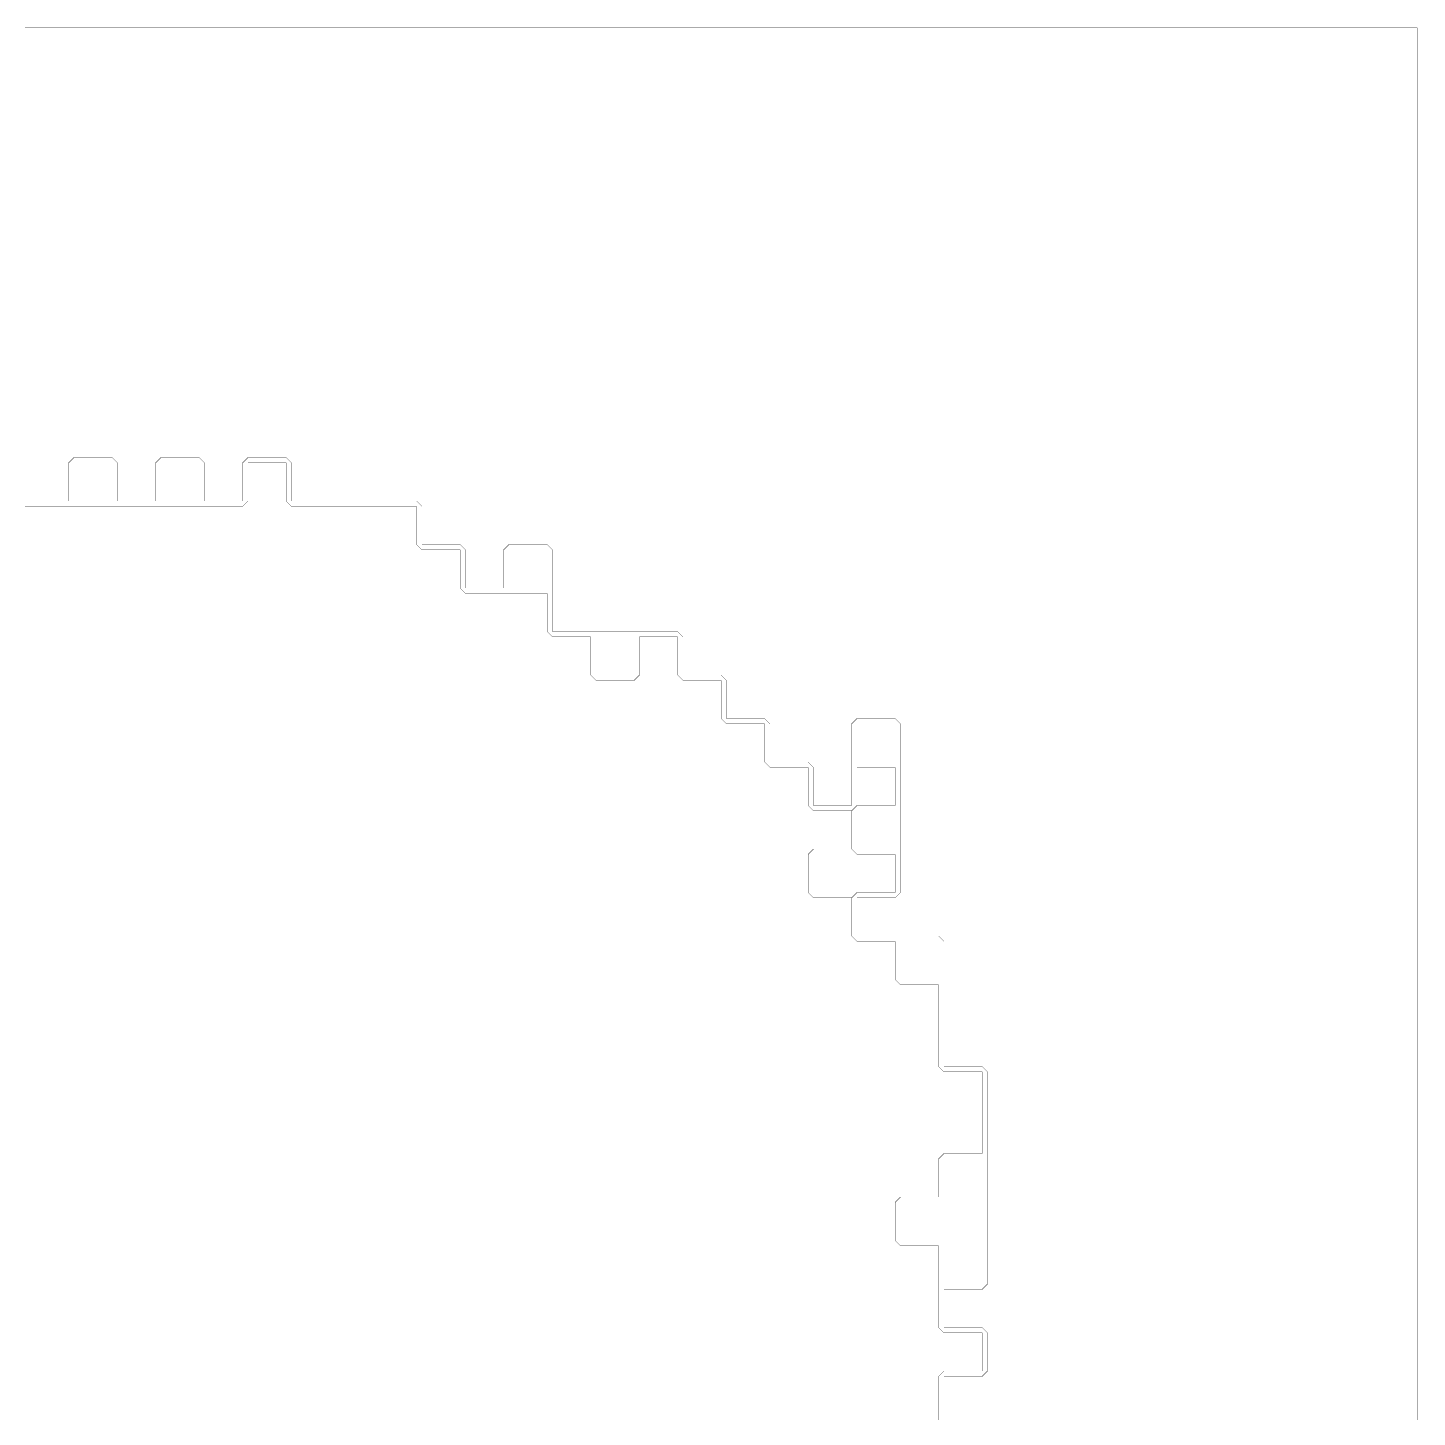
# Model space of a CAD drawing. Header units: metres. Extents: x 0 to 4990, y -4990 to 0.
# Drawn here: x 2495 to 4990, y -2495 to 0 of the extents above; entities that cross this region are included whole.
import ezdxf

# ---------------------------------------------------------------- set-up
doc = ezdxf.new("R2010")
doc.units = ezdxf.units.M
doc.layers.add('conductor', color=1, linetype='Continuous')
doc.layers.add('substrate', color=5, linetype='Continuous')

msp = doc.modelspace()

# ---------------------------------------------------------------- linework, layer by layer
at = {"layer": 'conductor', "const_width": 0.5}
msp.add_lwpolyline([(4130.859375, -2500), (4130.859375, -2490.234375), (4130.859375, -2480.46875), (4130.859375, -2470.703125), (4130.859375, -2460.9375), (4130.859375, -2451.171875), (4130.859375, -2441.40625), (4130.859375, -2431.640625), (4130.859375, -2421.875), (4140.625, -2412.109375), (4150.390625, -2412.109375), (4160.15625, -2412.109375), (4169.921875, -2412.109375), (4179.6875, -2412.109375), (4189.453125, -2412.109375), (4199.21875, -2412.109375), (4208.984375, -2412.109375), (4208.984375, -2402.34375), (4208.984375, -2392.578125), (4208.984375, -2382.8125), (4208.984375, -2373.046875), (4208.984375, -2363.28125), (4208.984375, -2353.515625), (4208.984375, -2343.75), (4199.21875, -2343.75), (4189.453125, -2343.75), (4179.6875, -2343.75), (4169.921875, -2343.75), (4160.15625, -2343.75), (4150.390625, -2343.75), (4140.625, -2343.75), (4130.859375, -2333.984375), (4130.859375, -2324.21875), (4130.859375, -2314.453125), (4130.859375, -2304.6875), (4130.859375, -2294.921875), (4130.859375, -2285.15625), (4130.859375, -2275.390625), (4130.859375, -2265.625), (4130.859375, -2255.859375), (4130.859375, -2246.09375), (4130.859375, -2236.328125), (4130.859375, -2226.5625), (4130.859375, -2216.796875), (4130.859375, -2207.03125), (4130.859375, -2197.265625), (4130.859375, -2187.5), (4121.09375, -2187.5), (4111.328125, -2187.5), (4101.5625, -2187.5), (4091.796875, -2187.5), (4082.03125, -2187.5), (4072.265625, -2187.5), (4062.5, -2187.5), (4052.734375, -2177.734375), (4052.734375, -2167.96875), (4052.734375, -2158.203125), (4052.734375, -2148.4375), (4052.734375, -2138.671875), (4052.734375, -2128.90625), (4052.734375, -2119.140625), (4052.734375, -2109.375), (4062.5, -2099.609375), (4072.265625, -2099.609375), (4082.03125, -2099.609375), (4091.796875, -2099.609375), (4101.5625, -2099.609375), (4111.328125, -2099.609375), (4121.09375, -2099.609375), (4130.859375, -2099.609375), (4130.859375, -2089.84375), (4130.859375, -2080.078125), (4130.859375, -2070.3125), (4130.859375, -2060.546875), (4130.859375, -2050.78125), (4130.859375, -2041.015625), (4130.859375, -2031.25), (4140.625, -2021.484375), (4150.390625, -2021.484375), (4160.15625, -2021.484375), (4169.921875, -2021.484375), (4179.6875, -2021.484375), (4189.453125, -2021.484375), (4199.21875, -2021.484375), (4208.984375, -2021.484375), (4208.984375, -2011.71875), (4208.984375, -2001.953125), (4208.984375, -1992.1875), (4208.984375, -1982.421875), (4208.984375, -1972.65625), (4208.984375, -1962.890625), (4208.984375, -1953.125), (4208.984375, -1943.359375), (4208.984375, -1933.59375), (4208.984375, -1923.828125), (4208.984375, -1914.0625), (4208.984375, -1904.296875), (4208.984375, -1894.53125), (4208.984375, -1884.765625), (4208.984375, -1875), (4199.21875, -1875), (4189.453125, -1875), (4179.6875, -1875), (4169.921875, -1875), (4160.15625, -1875), (4150.390625, -1875), (4140.625, -1875), (4130.859375, -1865.234375), (4130.859375, -1855.46875), (4130.859375, -1845.703125), (4130.859375, -1835.9375), (4130.859375, -1826.171875), (4130.859375, -1816.40625), (4130.859375, -1806.640625), (4130.859375, -1796.875), (4130.859375, -1787.109375), (4130.859375, -1777.34375), (4130.859375, -1767.578125), (4130.859375, -1757.8125), (4130.859375, -1748.046875), (4130.859375, -1738.28125), (4130.859375, -1728.515625), (4130.859375, -1718.75), (4121.09375, -1718.75), (4111.328125, -1718.75), (4101.5625, -1718.75), (4091.796875, -1718.75), (4082.03125, -1718.75), (4072.265625, -1718.75), (4062.5, -1718.75), (4052.734375, -1708.984375), (4052.734375, -1699.21875), (4052.734375, -1689.453125), (4052.734375, -1679.6875), (4052.734375, -1669.921875), (4052.734375, -1660.15625), (4052.734375, -1650.390625), (4052.734375, -1640.625), (4042.96875, -1640.625), (4033.203125, -1640.625), (4023.4375, -1640.625), (4013.671875, -1640.625), (4003.90625, -1640.625), (3994.140625, -1640.625), (3984.375, -1640.625), (3974.609375, -1630.859375), (3974.609375, -1621.09375), (3974.609375, -1611.328125), (3974.609375, -1601.5625), (3974.609375, -1591.796875), (3974.609375, -1582.03125), (3974.609375, -1572.265625), (3974.609375, -1562.5), (3984.375, -1552.734375), (3994.140625, -1552.734375), (4003.90625, -1552.734375), (4013.671875, -1552.734375), (4023.4375, -1552.734375), (4033.203125, -1552.734375), (4042.96875, -1552.734375), (4052.734375, -1552.734375), (4052.734375, -1542.96875), (4052.734375, -1533.203125), (4052.734375, -1523.4375), (4052.734375, -1513.671875), (4052.734375, -1503.90625), (4052.734375, -1494.140625), (4052.734375, -1484.375), (4042.96875, -1484.375), (4033.203125, -1484.375), (4023.4375, -1484.375), (4013.671875, -1484.375), (4003.90625, -1484.375), (3994.140625, -1484.375), (3984.375, -1484.375), (3974.609375, -1474.609375), (3974.609375, -1464.84375), (3974.609375, -1455.078125), (3974.609375, -1445.3125), (3974.609375, -1435.546875), (3974.609375, -1425.78125), (3974.609375, -1416.015625), (3974.609375, -1406.25), (3984.375, -1396.484375), (3994.140625, -1396.484375), (4003.90625, -1396.484375), (4013.671875, -1396.484375), (4023.4375, -1396.484375), (4033.203125, -1396.484375), (4042.96875, -1396.484375), (4052.734375, -1396.484375), (4052.734375, -1386.71875), (4052.734375, -1376.953125), (4052.734375, -1367.1875), (4052.734375, -1357.421875), (4052.734375, -1347.65625), (4052.734375, -1337.890625), (4052.734375, -1328.125), (4042.96875, -1328.125), (4033.203125, -1328.125), (4023.4375, -1328.125), (4013.671875, -1328.125), (4003.90625, -1328.125), (3994.140625, -1328.125), (3984.375, -1328.125), (3984.375, -1337.890625), (3984.375, -1347.65625), (3984.375, -1357.421875), (3984.375, -1367.1875), (3984.375, -1376.953125), (3984.375, -1386.71875), (3984.375, -1396.484375), (3974.609375, -1406.25), (3964.84375, -1406.25), (3955.078125, -1406.25), (3945.3125, -1406.25), (3935.546875, -1406.25), (3925.78125, -1406.25), (3916.015625, -1406.25), (3906.25, -1406.25), (3896.484375, -1396.484375), (3896.484375, -1386.71875), (3896.484375, -1376.953125), (3896.484375, -1367.1875), (3896.484375, -1357.421875), (3896.484375, -1347.65625), (3896.484375, -1337.890625), (3896.484375, -1328.125), (3886.71875, -1328.125), (3876.953125, -1328.125), (3867.1875, -1328.125), (3857.421875, -1328.125), (3847.65625, -1328.125), (3837.890625, -1328.125), (3828.125, -1328.125), (3818.359375, -1318.359375), (3818.359375, -1308.59375), (3818.359375, -1298.828125), (3818.359375, -1289.0625), (3818.359375, -1279.296875), (3818.359375, -1269.53125), (3818.359375, -1259.765625), (3818.359375, -1250), (3808.59375, -1250), (3798.828125, -1250), (3789.0625, -1250), (3779.296875, -1250), (3769.53125, -1250), (3759.765625, -1250), (3750, -1250), (3740.234375, -1240.234375), (3740.234375, -1230.46875), (3740.234375, -1220.703125), (3740.234375, -1210.9375), (3740.234375, -1201.171875), (3740.234375, -1191.40625), (3740.234375, -1181.640625), (3740.234375, -1171.875), (3730.46875, -1171.875), (3720.703125, -1171.875), (3710.9375, -1171.875), (3701.171875, -1171.875), (3691.40625, -1171.875), (3681.640625, -1171.875), (3671.875, -1171.875), (3662.109375, -1162.109375), (3662.109375, -1152.34375), (3662.109375, -1142.578125), (3662.109375, -1132.8125), (3662.109375, -1123.046875), (3662.109375, -1113.28125), (3662.109375, -1103.515625), (3662.109375, -1093.75), (3652.34375, -1093.75), (3642.578125, -1093.75), (3632.8125, -1093.75), (3623.046875, -1093.75), (3613.28125, -1093.75), (3603.515625, -1093.75), (3593.75, -1093.75), (3593.75, -1103.515625), (3593.75, -1113.28125), (3593.75, -1123.046875), (3593.75, -1132.8125), (3593.75, -1142.578125), (3593.75, -1152.34375), (3593.75, -1162.109375), (3583.984375, -1171.875), (3574.21875, -1171.875), (3564.453125, -1171.875), (3554.6875, -1171.875), (3544.921875, -1171.875), (3535.15625, -1171.875), (3525.390625, -1171.875), (3515.625, -1171.875), (3505.859375, -1162.109375), (3505.859375, -1152.34375), (3505.859375, -1142.578125), (3505.859375, -1132.8125), (3505.859375, -1123.046875), (3505.859375, -1113.28125), (3505.859375, -1103.515625), (3505.859375, -1093.75), (3496.09375, -1093.75), (3486.328125, -1093.75), (3476.5625, -1093.75), (3466.796875, -1093.75), (3457.03125, -1093.75), (3447.265625, -1093.75), (3437.5, -1093.75), (3427.734375, -1083.984375), (3427.734375, -1074.21875), (3427.734375, -1064.453125), (3427.734375, -1054.6875), (3427.734375, -1044.921875), (3427.734375, -1035.15625), (3427.734375, -1025.390625), (3427.734375, -1015.625), (3417.96875, -1015.625), (3408.203125, -1015.625), (3398.4375, -1015.625), (3388.671875, -1015.625), (3378.90625, -1015.625), (3369.140625, -1015.625), (3359.375, -1015.625), (3349.609375, -1015.625), (3339.84375, -1015.625), (3330.078125, -1015.625), (3320.3125, -1015.625), (3310.546875, -1015.625), (3300.78125, -1015.625), (3291.015625, -1015.625), (3281.25, -1015.625), (3271.484375, -1005.859375), (3271.484375, -996.09375), (3271.484375, -986.328125), (3271.484375, -976.5625), (3271.484375, -966.796875), (3271.484375, -957.03125), (3271.484375, -947.265625), (3271.484375, -937.5), (3261.71875, -937.5), (3251.953125, -937.5), (3242.1875, -937.5), (3232.421875, -937.5), (3222.65625, -937.5), (3212.890625, -937.5), (3203.125, -937.5), (3193.359375, -927.734375), (3193.359375, -917.96875), (3193.359375, -908.203125), (3193.359375, -898.4375), (3193.359375, -888.671875), (3193.359375, -878.90625), (3193.359375, -869.140625), (3193.359375, -859.375), (3183.59375, -859.375), (3173.828125, -859.375), (3164.0625, -859.375), (3154.296875, -859.375), (3144.53125, -859.375), (3134.765625, -859.375), (3125, -859.375), (3115.234375, -859.375), (3105.46875, -859.375), (3095.703125, -859.375), (3085.9375, -859.375), (3076.171875, -859.375), (3066.40625, -859.375), (3056.640625, -859.375), (3046.875, -859.375), (3037.109375, -859.375), (3027.34375, -859.375), (3017.578125, -859.375), (3007.8125, -859.375), (2998.046875, -859.375), (2988.28125, -859.375), (2978.515625, -859.375), (2968.75, -859.375), (2958.984375, -849.609375), (2958.984375, -839.84375), (2958.984375, -830.078125), (2958.984375, -820.3125), (2958.984375, -810.546875), (2958.984375, -800.78125), (2958.984375, -791.015625), (2958.984375, -781.25), (2949.21875, -781.25), (2939.453125, -781.25), (2929.6875, -781.25), (2919.921875, -781.25), (2910.15625, -781.25), (2900.390625, -781.25), (2890.625, -781.25), (2890.625, -791.015625), (2890.625, -800.78125), (2890.625, -810.546875), (2890.625, -820.3125), (2890.625, -830.078125), (2890.625, -839.84375), (2890.625, -849.609375), (2880.859375, -859.375), (2871.09375, -859.375), (2861.328125, -859.375), (2851.5625, -859.375), (2841.796875, -859.375), (2832.03125, -859.375), (2822.265625, -859.375), (2812.5, -859.375), (2802.734375, -859.375), (2792.96875, -859.375), (2783.203125, -859.375), (2773.4375, -859.375), (2763.671875, -859.375), (2753.90625, -859.375), (2744.140625, -859.375), (2734.375, -859.375), (2724.609375, -859.375), (2714.84375, -859.375), (2705.078125, -859.375), (2695.3125, -859.375), (2685.546875, -859.375), (2675.78125, -859.375), (2666.015625, -859.375), (2656.25, -859.375), (2646.484375, -859.375), (2636.71875, -859.375), (2626.953125, -859.375), (2617.1875, -859.375), (2607.421875, -859.375), (2597.65625, -859.375), (2587.890625, -859.375), (2578.125, -859.375), (2568.359375, -859.375), (2558.59375, -859.375), (2548.828125, -859.375), (2539.0625, -859.375), (2529.296875, -859.375), (2519.53125, -859.375), (2509.765625, -859.375), (2500, -859.375), (2490.234375, -859.375)], dxfattribs=at)
msp.add_lwpolyline([(3896.484375, -1484.375), (3906.25, -1474.609375), (3916.015625, -1474.609375), (3925.78125, -1474.609375), (3935.546875, -1474.609375), (3945.3125, -1474.609375), (3955.078125, -1474.609375), (3964.84375, -1474.609375), (3974.609375, -1474.609375), (3984.375, -1484.375), (3984.375, -1494.140625), (3984.375, -1503.90625), (3984.375, -1513.671875), (3984.375, -1523.4375), (3984.375, -1533.203125), (3984.375, -1542.96875), (3984.375, -1552.734375), (3974.609375, -1562.5), (3964.84375, -1562.5), (3955.078125, -1562.5), (3945.3125, -1562.5), (3935.546875, -1562.5), (3925.78125, -1562.5), (3916.015625, -1562.5), (3906.25, -1562.5), (3896.484375, -1552.734375), (3896.484375, -1542.96875), (3896.484375, -1533.203125), (3896.484375, -1523.4375), (3896.484375, -1513.671875), (3896.484375, -1503.90625), (3896.484375, -1494.140625)], close=True, dxfattribs=at)
at = {"layer": 'substrate', "const_width": 0.5}
for points in [[(4990.234375, -2500), (4990.234375, -2490.234375), (4990.234375, -2480.46875), (4990.234375, -2470.703125), (4990.234375, -2460.9375), (4990.234375, -2451.171875), (4990.234375, -2441.40625), (4990.234375, -2431.640625), (4990.234375, -2421.875), (4990.234375, -2412.109375), (4990.234375, -2402.34375), (4990.234375, -2392.578125), (4990.234375, -2382.8125), (4990.234375, -2373.046875), (4990.234375, -2363.28125), (4990.234375, -2353.515625), (4990.234375, -2343.75), (4990.234375, -2333.984375), (4990.234375, -2324.21875), (4990.234375, -2314.453125), (4990.234375, -2304.6875), (4990.234375, -2294.921875), (4990.234375, -2285.15625), (4990.234375, -2275.390625), (4990.234375, -2265.625), (4990.234375, -2255.859375), (4990.234375, -2246.09375), (4990.234375, -2236.328125), (4990.234375, -2226.5625), (4990.234375, -2216.796875), (4990.234375, -2207.03125), (4990.234375, -2197.265625), (4990.234375, -2187.5), (4990.234375, -2177.734375), (4990.234375, -2167.96875), (4990.234375, -2158.203125), (4990.234375, -2148.4375), (4990.234375, -2138.671875), (4990.234375, -2128.90625), (4990.234375, -2119.140625), (4990.234375, -2109.375), (4990.234375, -2099.609375), (4990.234375, -2089.84375), (4990.234375, -2080.078125), (4990.234375, -2070.3125), (4990.234375, -2060.546875), (4990.234375, -2050.78125), (4990.234375, -2041.015625), (4990.234375, -2031.25), (4990.234375, -2021.484375), (4990.234375, -2011.71875), (4990.234375, -2001.953125), (4990.234375, -1992.1875), (4990.234375, -1982.421875), (4990.234375, -1972.65625), (4990.234375, -1962.890625), (4990.234375, -1953.125), (4990.234375, -1943.359375), (4990.234375, -1933.59375), (4990.234375, -1923.828125), (4990.234375, -1914.0625), (4990.234375, -1904.296875), (4990.234375, -1894.53125), (4990.234375, -1884.765625), (4990.234375, -1875), (4990.234375, -1865.234375), (4990.234375, -1855.46875), (4990.234375, -1845.703125), (4990.234375, -1835.9375), (4990.234375, -1826.171875), (4990.234375, -1816.40625), (4990.234375, -1806.640625), (4990.234375, -1796.875), (4990.234375, -1787.109375), (4990.234375, -1777.34375), (4990.234375, -1767.578125), (4990.234375, -1757.8125), (4990.234375, -1748.046875), (4990.234375, -1738.28125), (4990.234375, -1728.515625), (4990.234375, -1718.75), (4990.234375, -1708.984375), (4990.234375, -1699.21875), (4990.234375, -1689.453125), (4990.234375, -1679.6875), (4990.234375, -1669.921875), (4990.234375, -1660.15625), (4990.234375, -1650.390625), (4990.234375, -1640.625), (4990.234375, -1630.859375), (4990.234375, -1621.09375), (4990.234375, -1611.328125), (4990.234375, -1601.5625), (4990.234375, -1591.796875), (4990.234375, -1582.03125), (4990.234375, -1572.265625), (4990.234375, -1562.5), (4990.234375, -1552.734375), (4990.234375, -1542.96875), (4990.234375, -1533.203125), (4990.234375, -1523.4375), (4990.234375, -1513.671875), (4990.234375, -1503.90625), (4990.234375, -1494.140625), (4990.234375, -1484.375), (4990.234375, -1474.609375), (4990.234375, -1464.84375), (4990.234375, -1455.078125), (4990.234375, -1445.3125), (4990.234375, -1435.546875), (4990.234375, -1425.78125), (4990.234375, -1416.015625), (4990.234375, -1406.25), (4990.234375, -1396.484375), (4990.234375, -1386.71875), (4990.234375, -1376.953125), (4990.234375, -1367.1875), (4990.234375, -1357.421875), (4990.234375, -1347.65625), (4990.234375, -1337.890625), (4990.234375, -1328.125), (4990.234375, -1318.359375), (4990.234375, -1308.59375), (4990.234375, -1298.828125), (4990.234375, -1289.0625), (4990.234375, -1279.296875), (4990.234375, -1269.53125), (4990.234375, -1259.765625), (4990.234375, -1250), (4990.234375, -1240.234375), (4990.234375, -1230.46875), (4990.234375, -1220.703125), (4990.234375, -1210.9375), (4990.234375, -1201.171875), (4990.234375, -1191.40625), (4990.234375, -1181.640625), (4990.234375, -1171.875), (4990.234375, -1162.109375), (4990.234375, -1152.34375), (4990.234375, -1142.578125), (4990.234375, -1132.8125), (4990.234375, -1123.046875), (4990.234375, -1113.28125), (4990.234375, -1103.515625), (4990.234375, -1093.75), (4990.234375, -1083.984375), (4990.234375, -1074.21875), (4990.234375, -1064.453125), (4990.234375, -1054.6875), (4990.234375, -1044.921875), (4990.234375, -1035.15625), (4990.234375, -1025.390625), (4990.234375, -1015.625), (4990.234375, -1005.859375), (4990.234375, -996.09375), (4990.234375, -986.328125), (4990.234375, -976.5625), (4990.234375, -966.796875), (4990.234375, -957.03125), (4990.234375, -947.265625), (4990.234375, -937.5), (4990.234375, -927.734375), (4990.234375, -917.96875), (4990.234375, -908.203125), (4990.234375, -898.4375), (4990.234375, -888.671875), (4990.234375, -878.90625), (4990.234375, -869.140625), (4990.234375, -859.375), (4990.234375, -849.609375), (4990.234375, -839.84375), (4990.234375, -830.078125), (4990.234375, -820.3125), (4990.234375, -810.546875), (4990.234375, -800.78125), (4990.234375, -791.015625), (4990.234375, -781.25), (4990.234375, -771.484375), (4990.234375, -761.71875), (4990.234375, -751.953125), (4990.234375, -742.1875), (4990.234375, -732.421875), (4990.234375, -722.65625), (4990.234375, -712.890625), (4990.234375, -703.125), (4990.234375, -693.359375), (4990.234375, -683.59375), (4990.234375, -673.828125), (4990.234375, -664.0625), (4990.234375, -654.296875), (4990.234375, -644.53125), (4990.234375, -634.765625), (4990.234375, -625), (4990.234375, -615.234375), (4990.234375, -605.46875), (4990.234375, -595.703125), (4990.234375, -585.9375), (4990.234375, -576.171875), (4990.234375, -566.40625), (4990.234375, -556.640625), (4990.234375, -546.875), (4990.234375, -537.109375), (4990.234375, -527.34375), (4990.234375, -517.578125), (4990.234375, -507.8125), (4990.234375, -498.046875), (4990.234375, -488.28125), (4990.234375, -478.515625), (4990.234375, -468.75), (4990.234375, -458.984375), (4990.234375, -449.21875), (4990.234375, -439.453125), (4990.234375, -429.6875), (4990.234375, -419.921875), (4990.234375, -410.15625), (4990.234375, -400.390625), (4990.234375, -390.625), (4990.234375, -380.859375), (4990.234375, -371.09375), (4990.234375, -361.328125), (4990.234375, -351.5625), (4990.234375, -341.796875), (4990.234375, -332.03125), (4990.234375, -322.265625), (4990.234375, -312.5), (4990.234375, -302.734375), (4990.234375, -292.96875), (4990.234375, -283.203125), (4990.234375, -273.4375), (4990.234375, -263.671875), (4990.234375, -253.90625), (4990.234375, -244.140625), (4990.234375, -234.375), (4990.234375, -224.609375), (4990.234375, -214.84375), (4990.234375, -205.078125), (4990.234375, -195.3125), (4990.234375, -185.546875), (4990.234375, -175.78125), (4990.234375, -166.015625), (4990.234375, -156.25), (4990.234375, -146.484375), (4990.234375, -136.71875), (4990.234375, -126.953125), (4990.234375, -117.1875), (4990.234375, -107.421875), (4990.234375, -97.65625), (4990.234375, -87.890625), (4990.234375, -78.125), (4990.234375, -68.359375), (4990.234375, -58.59375), (4990.234375, -48.828125), (4990.234375, -39.0625), (4990.234375, -29.296875), (4990.234375, -19.53125), (4990.234375, -9.765625), (4990.234375, 0), (4980.46875, 0), (4970.703125, 0), (4960.9375, 0), (4951.171875, 0), (4941.40625, 0), (4931.640625, 0), (4921.875, 0), (4912.109375, 0), (4902.34375, 0), (4892.578125, 0), (4882.8125, 0), (4873.046875, 0), (4863.28125, 0), (4853.515625, 0), (4843.75, 0), (4833.984375, 0), (4824.21875, 0), (4814.453125, 0), (4804.6875, 0), (4794.921875, 0), (4785.15625, 0), (4775.390625, 0), (4765.625, 0), (4755.859375, 0), (4746.09375, 0), (4736.328125, 0), (4726.5625, 0), (4716.796875, 0), (4707.03125, 0), (4697.265625, 0), (4687.5, 0), (4677.734375, 0), (4667.96875, 0), (4658.203125, 0), (4648.4375, 0), (4638.671875, 0), (4628.90625, 0), (4619.140625, 0), (4609.375, 0), (4599.609375, 0), (4589.84375, 0), (4580.078125, 0), (4570.3125, 0), (4560.546875, 0), (4550.78125, 0), (4541.015625, 0), (4531.25, 0), (4521.484375, 0), (4511.71875, 0), (4501.953125, 0), (4492.1875, 0), (4482.421875, 0), (4472.65625, 0), (4462.890625, 0), (4453.125, 0), (4443.359375, 0), (4433.59375, 0), (4423.828125, 0), (4414.0625, 0), (4404.296875, 0), (4394.53125, 0), (4384.765625, 0), (4375, 0), (4365.234375, 0), (4355.46875, 0), (4345.703125, 0), (4335.9375, 0), (4326.171875, 0), (4316.40625, 0), (4306.640625, 0), (4296.875, 0), (4287.109375, 0), (4277.34375, 0), (4267.578125, 0), (4257.8125, 0), (4248.046875, 0), (4238.28125, 0), (4228.515625, 0), (4218.75, 0), (4208.984375, 0), (4199.21875, 0), (4189.453125, 0), (4179.6875, 0), (4169.921875, 0), (4160.15625, 0), (4150.390625, 0), (4140.625, 0), (4130.859375, 0), (4121.09375, 0), (4111.328125, 0), (4101.5625, 0), (4091.796875, 0), (4082.03125, 0), (4072.265625, 0), (4062.5, 0), (4052.734375, 0), (4042.96875, 0), (4033.203125, 0), (4023.4375, 0), (4013.671875, 0), (4003.90625, 0), (3994.140625, 0), (3984.375, 0), (3974.609375, 0), (3964.84375, 0), (3955.078125, 0), (3945.3125, 0), (3935.546875, 0), (3925.78125, 0), (3916.015625, 0), (3906.25, 0), (3896.484375, 0), (3886.71875, 0), (3876.953125, 0), (3867.1875, 0), (3857.421875, 0), (3847.65625, 0), (3837.890625, 0), (3828.125, 0), (3818.359375, 0), (3808.59375, 0), (3798.828125, 0), (3789.0625, 0), (3779.296875, 0), (3769.53125, 0), (3759.765625, 0), (3750, 0), (3740.234375, 0), (3730.46875, 0), (3720.703125, 0), (3710.9375, 0), (3701.171875, 0), (3691.40625, 0), (3681.640625, 0), (3671.875, 0), (3662.109375, 0), (3652.34375, 0), (3642.578125, 0), (3632.8125, 0), (3623.046875, 0), (3613.28125, 0), (3603.515625, 0), (3593.75, 0), (3583.984375, 0), (3574.21875, 0), (3564.453125, 0), (3554.6875, 0), (3544.921875, 0), (3535.15625, 0), (3525.390625, 0), (3515.625, 0), (3505.859375, 0), (3496.09375, 0), (3486.328125, 0), (3476.5625, 0), (3466.796875, 0), (3457.03125, 0), (3447.265625, 0), (3437.5, 0), (3427.734375, 0), (3417.96875, 0), (3408.203125, 0), (3398.4375, 0), (3388.671875, 0), (3378.90625, 0), (3369.140625, 0), (3359.375, 0), (3349.609375, 0), (3339.84375, 0), (3330.078125, 0), (3320.3125, 0), (3310.546875, 0), (3300.78125, 0), (3291.015625, 0), (3281.25, 0), (3271.484375, 0), (3261.71875, 0), (3251.953125, 0), (3242.1875, 0), (3232.421875, 0), (3222.65625, 0), (3212.890625, 0), (3203.125, 0), (3193.359375, 0), (3183.59375, 0), (3173.828125, 0), (3164.0625, 0), (3154.296875, 0), (3144.53125, 0), (3134.765625, 0), (3125, 0), (3115.234375, 0), (3105.46875, 0), (3095.703125, 0), (3085.9375, 0), (3076.171875, 0), (3066.40625, 0), (3056.640625, 0), (3046.875, 0), (3037.109375, 0), (3027.34375, 0), (3017.578125, 0), (3007.8125, 0), (2998.046875, 0), (2988.28125, 0), (2978.515625, 0), (2968.75, 0), (2958.984375, 0), (2949.21875, 0), (2939.453125, 0), (2929.6875, 0), (2919.921875, 0), (2910.15625, 0), (2900.390625, 0), (2890.625, 0), (2880.859375, 0), (2871.09375, 0), (2861.328125, 0), (2851.5625, 0), (2841.796875, 0), (2832.03125, 0), (2822.265625, 0), (2812.5, 0), (2802.734375, 0), (2792.96875, 0), (2783.203125, 0), (2773.4375, 0), (2763.671875, 0), (2753.90625, 0), (2744.140625, 0), (2734.375, 0), (2724.609375, 0), (2714.84375, 0), (2705.078125, 0), (2695.3125, 0), (2685.546875, 0), (2675.78125, 0), (2666.015625, 0), (2656.25, 0), (2646.484375, 0), (2636.71875, 0), (2626.953125, 0), (2617.1875, 0), (2607.421875, 0), (2597.65625, 0), (2587.890625, 0), (2578.125, 0), (2568.359375, 0), (2558.59375, 0), (2548.828125, 0), (2539.0625, 0), (2529.296875, 0), (2519.53125, 0), (2509.765625, 0), (2500, 0), (2490.234375, 0)], [(2490.234375, -849.609375), (2500, -849.609375), (2509.765625, -849.609375), (2519.53125, -849.609375), (2529.296875, -849.609375), (2539.0625, -849.609375), (2548.828125, -849.609375), (2558.59375, -849.609375), (2568.359375, -849.609375), (2568.359375, -839.84375), (2568.359375, -830.078125), (2568.359375, -820.3125), (2568.359375, -810.546875), (2568.359375, -800.78125), (2568.359375, -791.015625), (2568.359375, -781.25), (2578.125, -771.484375), (2587.890625, -771.484375), (2597.65625, -771.484375), (2607.421875, -771.484375), (2617.1875, -771.484375), (2626.953125, -771.484375), (2636.71875, -771.484375), (2646.484375, -771.484375), (2656.25, -781.25), (2656.25, -791.015625), (2656.25, -800.78125), (2656.25, -810.546875), (2656.25, -820.3125), (2656.25, -830.078125), (2656.25, -839.84375), (2656.25, -849.609375), (2666.015625, -849.609375), (2675.78125, -849.609375), (2685.546875, -849.609375), (2695.3125, -849.609375), (2705.078125, -849.609375), (2714.84375, -849.609375), (2724.609375, -849.609375), (2724.609375, -839.84375), (2724.609375, -830.078125), (2724.609375, -820.3125), (2724.609375, -810.546875), (2724.609375, -800.78125), (2724.609375, -791.015625), (2724.609375, -781.25), (2734.375, -771.484375), (2744.140625, -771.484375), (2753.90625, -771.484375), (2763.671875, -771.484375), (2773.4375, -771.484375), (2783.203125, -771.484375), (2792.96875, -771.484375), (2802.734375, -771.484375), (2812.5, -781.25), (2812.5, -791.015625), (2812.5, -800.78125), (2812.5, -810.546875), (2812.5, -820.3125), (2812.5, -830.078125), (2812.5, -839.84375), (2812.5, -849.609375), (2822.265625, -849.609375), (2832.03125, -849.609375), (2841.796875, -849.609375), (2851.5625, -849.609375), (2861.328125, -849.609375), (2871.09375, -849.609375), (2880.859375, -849.609375), (2880.859375, -839.84375), (2880.859375, -830.078125), (2880.859375, -820.3125), (2880.859375, -810.546875), (2880.859375, -800.78125), (2880.859375, -791.015625), (2880.859375, -781.25), (2890.625, -771.484375), (2900.390625, -771.484375), (2910.15625, -771.484375), (2919.921875, -771.484375), (2929.6875, -771.484375), (2939.453125, -771.484375), (2949.21875, -771.484375), (2958.984375, -771.484375), (2968.75, -781.25), (2968.75, -791.015625), (2968.75, -800.78125), (2968.75, -810.546875), (2968.75, -820.3125), (2968.75, -830.078125), (2968.75, -839.84375), (2968.75, -849.609375), (2978.515625, -849.609375), (2988.28125, -849.609375), (2998.046875, -849.609375), (3007.8125, -849.609375), (3017.578125, -849.609375), (3027.34375, -849.609375), (3037.109375, -849.609375), (3046.875, -849.609375), (3056.640625, -849.609375), (3066.40625, -849.609375), (3076.171875, -849.609375), (3085.9375, -849.609375), (3095.703125, -849.609375), (3105.46875, -849.609375), (3115.234375, -849.609375), (3125, -849.609375), (3134.765625, -849.609375), (3144.53125, -849.609375), (3154.296875, -849.609375), (3164.0625, -849.609375), (3173.828125, -849.609375), (3183.59375, -849.609375), (3193.359375, -849.609375), (3203.125, -859.375), (3203.125, -869.140625), (3203.125, -878.90625), (3203.125, -888.671875), (3203.125, -898.4375), (3203.125, -908.203125), (3203.125, -917.96875), (3203.125, -927.734375), (3212.890625, -927.734375), (3222.65625, -927.734375), (3232.421875, -927.734375), (3242.1875, -927.734375), (3251.953125, -927.734375), (3261.71875, -927.734375), (3271.484375, -927.734375), (3281.25, -937.5), (3281.25, -947.265625), (3281.25, -957.03125), (3281.25, -966.796875), (3281.25, -976.5625), (3281.25, -986.328125), (3281.25, -996.09375), (3281.25, -1005.859375), (3291.015625, -1005.859375), (3300.78125, -1005.859375), (3310.546875, -1005.859375), (3320.3125, -1005.859375), (3330.078125, -1005.859375), (3339.84375, -1005.859375), (3349.609375, -1005.859375), (3349.609375, -996.09375), (3349.609375, -986.328125), (3349.609375, -976.5625), (3349.609375, -966.796875), (3349.609375, -957.03125), (3349.609375, -947.265625), (3349.609375, -937.5), (3359.375, -927.734375), (3369.140625, -927.734375), (3378.90625, -927.734375), (3388.671875, -927.734375), (3398.4375, -927.734375), (3408.203125, -927.734375), (3417.96875, -927.734375), (3427.734375, -927.734375), (3437.5, -937.5), (3437.5, -947.265625), (3437.5, -957.03125), (3437.5, -966.796875), (3437.5, -976.5625), (3437.5, -986.328125), (3437.5, -996.09375), (3437.5, -1005.859375), (3437.5, -1015.625), (3437.5, -1025.390625), (3437.5, -1035.15625), (3437.5, -1044.921875), (3437.5, -1054.6875), (3437.5, -1064.453125), (3437.5, -1074.21875), (3437.5, -1083.984375), (3447.265625, -1083.984375), (3457.03125, -1083.984375), (3466.796875, -1083.984375), (3476.5625, -1083.984375), (3486.328125, -1083.984375), (3496.09375, -1083.984375), (3505.859375, -1083.984375), (3515.625, -1083.984375), (3525.390625, -1083.984375), (3535.15625, -1083.984375), (3544.921875, -1083.984375), (3554.6875, -1083.984375), (3564.453125, -1083.984375), (3574.21875, -1083.984375), (3583.984375, -1083.984375), (3593.75, -1083.984375), (3603.515625, -1083.984375), (3613.28125, -1083.984375), (3623.046875, -1083.984375), (3632.8125, -1083.984375), (3642.578125, -1083.984375), (3652.34375, -1083.984375), (3662.109375, -1083.984375), (3671.875, -1093.75), (3671.875, -1103.515625), (3671.875, -1113.28125), (3671.875, -1123.046875), (3671.875, -1132.8125), (3671.875, -1142.578125), (3671.875, -1152.34375), (3671.875, -1162.109375), (3681.640625, -1162.109375), (3691.40625, -1162.109375), (3701.171875, -1162.109375), (3710.9375, -1162.109375), (3720.703125, -1162.109375), (3730.46875, -1162.109375), (3740.234375, -1162.109375), (3750, -1171.875), (3750, -1181.640625), (3750, -1191.40625), (3750, -1201.171875), (3750, -1210.9375), (3750, -1220.703125), (3750, -1230.46875), (3750, -1240.234375), (3759.765625, -1240.234375), (3769.53125, -1240.234375), (3779.296875, -1240.234375), (3789.0625, -1240.234375), (3798.828125, -1240.234375), (3808.59375, -1240.234375), (3818.359375, -1240.234375), (3828.125, -1250), (3828.125, -1259.765625), (3828.125, -1269.53125), (3828.125, -1279.296875), (3828.125, -1289.0625), (3828.125, -1298.828125), (3828.125, -1308.59375), (3828.125, -1318.359375), (3837.890625, -1318.359375), (3847.65625, -1318.359375), (3857.421875, -1318.359375), (3867.1875, -1318.359375), (3876.953125, -1318.359375), (3886.71875, -1318.359375), (3896.484375, -1318.359375), (3906.25, -1328.125), (3906.25, -1337.890625), (3906.25, -1347.65625), (3906.25, -1357.421875), (3906.25, -1367.1875), (3906.25, -1376.953125), (3906.25, -1386.71875), (3906.25, -1396.484375), (3916.015625, -1396.484375), (3925.78125, -1396.484375), (3935.546875, -1396.484375), (3945.3125, -1396.484375), (3955.078125, -1396.484375), (3964.84375, -1396.484375), (3974.609375, -1396.484375), (3974.609375, -1386.71875), (3974.609375, -1376.953125), (3974.609375, -1367.1875), (3974.609375, -1357.421875), (3974.609375, -1347.65625), (3974.609375, -1337.890625), (3974.609375, -1328.125), (3974.609375, -1318.359375), (3974.609375, -1308.59375), (3974.609375, -1298.828125), (3974.609375, -1289.0625), (3974.609375, -1279.296875), (3974.609375, -1269.53125), (3974.609375, -1259.765625), (3974.609375, -1250), (3984.375, -1240.234375), (3994.140625, -1240.234375), (4003.90625, -1240.234375), (4013.671875, -1240.234375), (4023.4375, -1240.234375), (4033.203125, -1240.234375), (4042.96875, -1240.234375), (4052.734375, -1240.234375), (4062.5, -1250), (4062.5, -1259.765625), (4062.5, -1269.53125), (4062.5, -1279.296875), (4062.5, -1289.0625), (4062.5, -1298.828125), (4062.5, -1308.59375), (4062.5, -1318.359375), (4062.5, -1328.125), (4062.5, -1337.890625), (4062.5, -1347.65625), (4062.5, -1357.421875), (4062.5, -1367.1875), (4062.5, -1376.953125), (4062.5, -1386.71875), (4062.5, -1396.484375), (4062.5, -1406.25), (4062.5, -1416.015625), (4062.5, -1425.78125), (4062.5, -1435.546875), (4062.5, -1445.3125), (4062.5, -1455.078125), (4062.5, -1464.84375), (4062.5, -1474.609375), (4062.5, -1484.375), (4062.5, -1494.140625), (4062.5, -1503.90625), (4062.5, -1513.671875), (4062.5, -1523.4375), (4062.5, -1533.203125), (4062.5, -1542.96875), (4062.5, -1552.734375), (4052.734375, -1562.5), (4042.96875, -1562.5), (4033.203125, -1562.5), (4023.4375, -1562.5), (4013.671875, -1562.5), (4003.90625, -1562.5), (3994.140625, -1562.5), (3984.375, -1562.5), (3984.375, -1572.265625), (3984.375, -1582.03125), (3984.375, -1591.796875), (3984.375, -1601.5625), (3984.375, -1611.328125), (3984.375, -1621.09375), (3984.375, -1630.859375), (3994.140625, -1630.859375), (4003.90625, -1630.859375), (4013.671875, -1630.859375), (4023.4375, -1630.859375), (4033.203125, -1630.859375), (4042.96875, -1630.859375), (4052.734375, -1630.859375), (4062.5, -1630.859375), (4072.265625, -1630.859375), (4082.03125, -1630.859375), (4091.796875, -1630.859375), (4101.5625, -1630.859375), (4111.328125, -1630.859375), (4121.09375, -1630.859375), (4130.859375, -1630.859375), (4140.625, -1640.625), (4140.625, -1650.390625), (4140.625, -1660.15625), (4140.625, -1669.921875), (4140.625, -1679.6875), (4140.625, -1689.453125), (4140.625, -1699.21875), (4140.625, -1708.984375), (4140.625, -1718.75), (4140.625, -1728.515625), (4140.625, -1738.28125), (4140.625, -1748.046875), (4140.625, -1757.8125), (4140.625, -1767.578125), (4140.625, -1777.34375), (4140.625, -1787.109375), (4140.625, -1796.875), (4140.625, -1806.640625), (4140.625, -1816.40625), (4140.625, -1826.171875), (4140.625, -1835.9375), (4140.625, -1845.703125), (4140.625, -1855.46875), (4140.625, -1865.234375), (4150.390625, -1865.234375), (4160.15625, -1865.234375), (4169.921875, -1865.234375), (4179.6875, -1865.234375), (4189.453125, -1865.234375), (4199.21875, -1865.234375), (4208.984375, -1865.234375), (4218.75, -1875), (4218.75, -1884.765625), (4218.75, -1894.53125), (4218.75, -1904.296875), (4218.75, -1914.0625), (4218.75, -1923.828125), (4218.75, -1933.59375), (4218.75, -1943.359375), (4218.75, -1953.125), (4218.75, -1962.890625), (4218.75, -1972.65625), (4218.75, -1982.421875), (4218.75, -1992.1875), (4218.75, -2001.953125), (4218.75, -2011.71875), (4218.75, -2021.484375), (4218.75, -2031.25), (4218.75, -2041.015625), (4218.75, -2050.78125), (4218.75, -2060.546875), (4218.75, -2070.3125), (4218.75, -2080.078125), (4218.75, -2089.84375), (4218.75, -2099.609375), (4218.75, -2109.375), (4218.75, -2119.140625), (4218.75, -2128.90625), (4218.75, -2138.671875), (4218.75, -2148.4375), (4218.75, -2158.203125), (4218.75, -2167.96875), (4218.75, -2177.734375), (4218.75, -2187.5), (4218.75, -2197.265625), (4218.75, -2207.03125), (4218.75, -2216.796875), (4218.75, -2226.5625), (4218.75, -2236.328125), (4218.75, -2246.09375), (4218.75, -2255.859375), (4208.984375, -2265.625), (4199.21875, -2265.625), (4189.453125, -2265.625), (4179.6875, -2265.625), (4169.921875, -2265.625), (4160.15625, -2265.625), (4150.390625, -2265.625), (4140.625, -2265.625), (4140.625, -2275.390625), (4140.625, -2285.15625), (4140.625, -2294.921875), (4140.625, -2304.6875), (4140.625, -2314.453125), (4140.625, -2324.21875), (4140.625, -2333.984375), (4150.390625, -2333.984375), (4160.15625, -2333.984375), (4169.921875, -2333.984375), (4179.6875, -2333.984375), (4189.453125, -2333.984375), (4199.21875, -2333.984375), (4208.984375, -2333.984375), (4218.75, -2343.75), (4218.75, -2353.515625), (4218.75, -2363.28125), (4218.75, -2373.046875), (4218.75, -2382.8125), (4218.75, -2392.578125), (4218.75, -2402.34375), (4218.75, -2412.109375), (4208.984375, -2421.875), (4199.21875, -2421.875), (4189.453125, -2421.875), (4179.6875, -2421.875), (4169.921875, -2421.875), (4160.15625, -2421.875), (4150.390625, -2421.875), (4140.625, -2421.875), (4140.625, -2431.640625), (4140.625, -2441.40625), (4140.625, -2451.171875), (4140.625, -2460.9375), (4140.625, -2470.703125), (4140.625, -2480.46875), (4140.625, -2490.234375), (4140.625, -2500)]]:
    msp.add_lwpolyline(points, dxfattribs=at)

doc.saveas('drawing.dxf')
